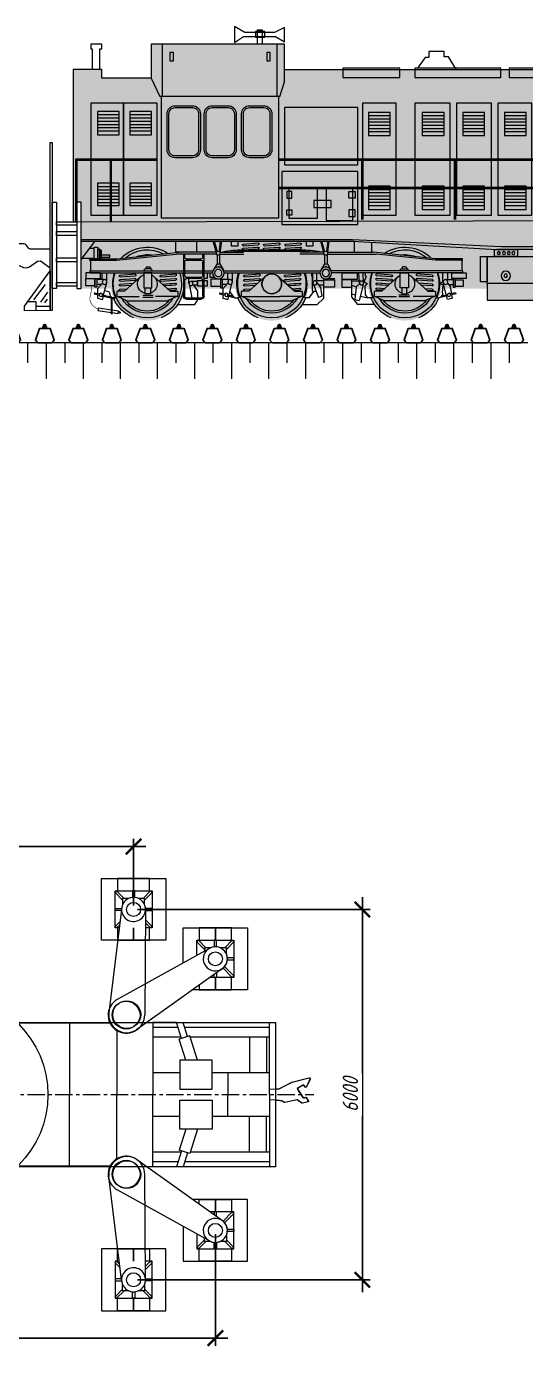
# Model space of a CAD drawing. Extents: x -47970 to 37163, y -191118 to -99096.
# Drawn here: x 5110 to 13196, y -160322 to -138933 of the extents above; entities that cross this region are included whole.
import ezdxf

# ---------------------------------------------------------------- set-up
doc = ezdxf.new("R2010")
doc.units = 0
doc.header["$LTSCALE"] = 45
doc.header["$MEASUREMENT"] = 0
doc.linetypes.add('CENTER', pattern=[2, 1.25, -0.25, 0.25, -0.25])
doc.linetypes.add('K5LT_THIN', pattern=[0])
doc.layers.get('0').update_dxf_attribs({"linetype": 'CONTINUOUS'})
doc.layers.get('Defpoints').update_dxf_attribs({"color": 40, "linetype": 'CONTINUOUS'})
for name, color, linetype, lineweight in [('2.Тонкая', 7, 'CONTINUOUS', 18), ('второстепенные', 7, 'CONTINUOUS', 25), ('линии', 7, 'CONTINUOUS', 35), ('размер', 7, 'CONTINUOUS', 20), ('штриховка', 7, 'CONTINUOUS', 9)]:
    doc.layers.add(name, color=color, linetype=linetype, lineweight=lineweight)
doc.layers.add('ЕДК500', color=250, linetype='CONTINUOUS')
doc.styles.add('ГОСТ 2.304', font='CS_Gost2304.shx')
doc.styles.add('Желдор проект', font='CS_Gost2304.shx', dxfattribs={"oblique": 15})
doc.dimstyles.new('СПДС', dxfattribs={"dimscale": 100, "dimtxt": 2.5, "dimasz": 2.5, "dimexe": 1.25, "dimexo": 0.625, "dimtad": 1, "dimdec": 0, "dimrnd": 0.001, "dimtxsty": 'ГОСТ 2.304', "dimblk": 'ARCHTICK', "dimblk1": 'ARCHTICK', "dimblk2": 'ARCHTICK', "dimcen": 2.5, "dimdle": 2, "dimadec": 0, "dimazin": 2, "dimtfac": 0.75, "dimtdec": 4, "dimtmove": 1, "dimatfit": 3, "dimfxl": 1, "dimtolj": 1, "dimarcsym": 1})

# ---------------------------------------------------------------- blocks, each defined once
blk = doc.blocks.new('_ArchTick')
at = {"color": 0, "linetype": 'ByBlock', "lineweight": 30, "const_width": 0.15}
blk.add_lwpolyline([(-0.5, -0.5), (0.5, 0.5)], dxfattribs=at)
blk = doc.blocks.new('*D6')
at = {"layer": 'Defpoints', "color": 0, "ltscale": 1000, "transparency": 16777216}
for p in [(6846, -152222), (846, -153240), (6846, -153240)]:
    blk.add_point(p, dxfattribs=at)
at = {"layer": 'размер', "color": 0, "lineweight": -2, "ltscale": 1000, "transparency": 16777216}
for p, q in [((646, -152222), (7046, -152222)), ((846, -153177), (846, -152097)), ((6846, -153177), (6846, -152097))]:
    blk.add_line(p, q, dxfattribs=at)
at = {"layer": 'размер', "color": 0, "lineweight": -2, "ltscale": 1000, "transparency": 16777216, "xscale": 250, "yscale": 250, "zscale": 250, "rotation": 180}
blk.add_blockref('_ArchTick', (846, -152222), dxfattribs=at)
at = {"layer": 'размер', "color": 0, "lineweight": -2, "ltscale": 1000, "transparency": 16777216, "xscale": 250, "yscale": 250, "zscale": 250}
blk.add_blockref('_ArchTick', (6846, -152222), dxfattribs=at)
at = {"layer": 'размер', "color": 0, "ltscale": 1000, "transparency": 16777216, "insert": (3833, -151903), "char_height": 250, "attachment_point": 5, "style": 'Желдор проект', "bg_fill": 3, "box_fill_scale": 1.25, "bg_fill_color": 256, "bg_fill_true_color": 13158600, "bg_fill_transparency": 0}
blk.add_mtext('\\A1;6000', dxfattribs=at)
blk = doc.blocks.new('*D7')
at = {"layer": 'Defpoints', "color": 0, "ltscale": 1000, "transparency": 16777216}
for p in [(6846, -153240), (6846, -159240), (10552, -159240)]:
    blk.add_point(p, dxfattribs=at)
at = {"layer": 'размер', "color": 0, "lineweight": -2, "ltscale": 1000, "transparency": 16777216}
for p, q in [((10552, -153040), (10552, -159440)), ((6908, -153240), (10677, -153240)), ((6908, -159240), (10677, -159240))]:
    blk.add_line(p, q, dxfattribs=at)
at = {"layer": 'размер', "color": 0, "lineweight": -2, "ltscale": 1000, "transparency": 16777216, "xscale": 250, "yscale": 250, "zscale": 250}
for p, rotation in [((10552, -153240), 90), ((10552, -159240), 270)]:
    blk.add_blockref('_ArchTick', p, dxfattribs=dict(at, rotation=rotation))
at = {"layer": 'размер', "color": 0, "ltscale": 1000, "transparency": 16777216, "insert": (10357, -156240), "char_height": 250, "attachment_point": 5, "rotation": 90, "style": 'Желдор проект', "bg_fill": 3, "box_fill_scale": 1.25, "bg_fill_color": 256, "bg_fill_true_color": 13158600, "bg_fill_transparency": 0}
blk.add_mtext('\\A1;6000', dxfattribs=at)
blk = doc.blocks.new('A$C5A332EA9')
at = {"color": 0, "lineweight": 0}
for p, q in [((2805, 3000), (2600, 1327)), ((3195, 3000), (3182, 1293)), ((2631, 1160), (1120, 1160)), ((1960, 1160), (1960, 0)), ((3312, 1168), (3312, 0)), ((3693, 1168), (3312, 1168)), ((3717, 1089), (3312, 1089)), ((3774, 911), (3693, 1168)), ((3876, 943), (3805, 1168)), ((5204, 1089), (3830, 1089)), ((5204, 0), (5204, 1168)), ((2728, 1052), (2728, 0)), ((3768, 931), (3312, 931)), ((3911, 955), (3739, 900)), ((3848, 559), (3739, 900)), ((4038, 559), (3911, 955)), ((5204, 931), (3919, 931)), ((4880, 931), (4880, 353)), ((5154, 931), (5154, 353)), ((3751, 353), (3312, 353)), ((5204, 353), (4275, 353)), ((4525, 353), (4525, 0)), ((1960, -1160), (1960, 0)), ((2728, -1052), (2728, 0)), ((3312, -1168), (3312, 0)), ((4525, -353), (4525, 0)), ((5204, 0), (5204, -1168)), ((3751, -353), (3312, -353)), ((5204, -353), (4275, -353)), ((4880, -931), (4880, -353)), ((5154, -931), (5154, -353)), ((3848, -559), (3739, -900)), ((4038, -559), (3911, -955)), ((3768, -931), (3312, -931)), ((3774, -911), (3693, -1168)), ((3911, -955), (3739, -900)), ((3876, -943), (3805, -1168)), ((5204, -931), (3919, -931)), ((2631, -1160), (1120, -1160)), ((3717, -1089), (3312, -1089)), ((3693, -1168), (3312, -1168)), ((5204, -1089), (3830, -1089)), ((2805, -3000), (2600, -1327)), ((3195, -3000), (3182, -1293))]:
    blk.add_line(p, q, dxfattribs=at)
for points in [[(3520, 2500), (2480, 2500), (2480, 3500), (3520, 3500)], [(-5300, 1168), (5300, 1168), (5300, -1168), (-5300, -1168)], [(4275, 559), (3751, 559), (3751, 89), (4275, 89)], [(4275, -559), (3751, -559), (3751, -89), (4275, -89)], [(3520, -2500), (2480, -2500), (2480, -3500), (3520, -3500)]]:
    blk.add_lwpolyline(points, close=True, dxfattribs=at)
for points in [[(3000, 3300), (3000, 3500), (2740, 3500), (2740, 3300)], [(3260, 3300), (3260, 3500), (3000, 3500), (3000, 3300)], [(2847, 3179), (2726, 3300), (2700, 3274), (2821, 3153)], [(2768, 2700), (2700, 2700), (2700, 3300), (3300, 3300), (3300, 2700), (3193, 2700)], [(3018, 3194), (3018, 3300), (2982, 3300), (2982, 3194)], [(3179, 3153), (3300, 3274), (3274, 3300), (3153, 3179)], [(2806, 2982), (2700, 2982), (2700, 3018), (2806, 3018)], [(2921, 3179), (2821, 3179), (2821, 3079)], [(3179, 3079), (3179, 3179), (3079, 3179)], [(3194, 2982), (3300, 2982), (3300, 3018), (3194, 3018)], [(2781, 2807), (2700, 2726), (2726, 2700), (2774, 2748)], [(3194, 2832), (3300, 2726), (3274, 2700), (3193, 2781)], [(2740, 2700), (2740, 2500), (3000, 2500), (3000, 2700)], [(3000, 2700), (3000, 2500), (3260, 2500), (3260, 2700)], [(5300, 92), (5363, 97), (5568, 202), (5844, 272), (5848, 273), (5853, 271), (5857, 269), (5860, 265), (5862, 261), (5862, 256), (5861, 251), (5803, 126), (5800, 123), (5797, 121), (5793, 120), (5789, 121), (5786, 123), (5770, 142), (5755, 151), (5751, 152), (5749, 152), (5748, 152), (5655, 100), (5653, 98), (5652, 96), (5653, 93), (5740, -40), (5745, -44), (5753, -48), (5759, -50), (5769, -50), (5776, -49), (5792, -43), (5795, -43), (5797, -44), (5798, -45), (5835, -106), (5836, -109), (5835, -111), (5834, -113), (5832, -114), (5735, -139), (5733, -139), (5731, -139), (5649, -84), (5452, -125), (5449, -125), (5445, -124), (5441, -122), (5427, -114), (5412, -107), (5397, -101), (5381, -98), (5364, -96), (5300, -92)], [(5204, 86), (5300, 92)], [(5300, -92), (5204, -86)], [(2740, -2700), (2740, -2500), (3000, -2500), (3000, -2700)], [(3000, -2700), (3000, -2500), (3260, -2500), (3260, -2700)], [(2781, -2807), (2700, -2726), (2726, -2700), (2774, -2748)], [(2768, -2700), (2700, -2700), (2700, -3300), (3300, -3300), (3300, -2700), (3193, -2700)], [(3194, -2832), (3300, -2726), (3274, -2700), (3193, -2781)], [(2806, -2982), (2700, -2982), (2700, -3018), (2806, -3018)], [(3194, -2982), (3300, -2982), (3300, -3018), (3194, -3018)], [(2847, -3179), (2726, -3300), (2700, -3274), (2821, -3153)], [(2921, -3179), (2821, -3179), (2821, -3079)], [(3018, -3194), (3018, -3300), (2982, -3300), (2982, -3194)], [(3179, -3079), (3179, -3179), (3079, -3179)], [(3179, -3153), (3300, -3274), (3274, -3300), (3153, -3179)], [(3000, -3300), (3000, -3500), (2740, -3500), (2740, -3300)], [(3260, -3300), (3260, -3500), (3000, -3500), (3000, -3300)]]:
    blk.add_lwpolyline(points, dxfattribs=at)
for centre, radius in [((3000, 3000), 114), ((0, 0), 1612), ((2890, 1295), 225), ((2890, -1295), 225), ((3000, -3000), 114)]:
    blk.add_circle(centre, radius, dxfattribs=at)
for centre, radius, start, end in [((3000, 3000), 195, 115.9611, 303.7808), ((3000, 3000), 195, 303.7808, 115.9611), ((2890, 1295), 292, 173.6426, 359.7314), ((2890, -1295), 292, 0.2686, 186.3574), ((3000, -3000), 195, 56.2192, 244.0389), ((3000, -3000), 195, 244.0389, 56.2192)]:
    blk.add_arc(centre, radius, start, end, dxfattribs=at)
at = {"layer": 'Defpoints', "linetype": 'CENTER', "lineweight": 0, "ltscale": 5}
blk.add_line((-5920, 0), (5920, 0), dxfattribs=at)
blk = doc.blocks.new('*D76')
at = {"layer": 'Defpoints', "color": 0, "linetype": 'Continuous', "ltscale": 2.222222, "transparency": 16777216}
for p in [(-479, -158438), (8171, -158438), (8171, -160184)]:
    blk.add_point(p, dxfattribs=at)
at = {"layer": 'ЕДК500', "color": 0, "linetype": 'Continuous', "lineweight": -2, "ltscale": 2.222222, "transparency": 16777216}
for p, q in [((-479, -158501), (-479, -160309)), ((8171, -158501), (8171, -160309)), ((-679, -160184), (8371, -160184))]:
    blk.add_line(p, q, dxfattribs=at)
at = {"layer": 'ЕДК500', "color": 0, "linetype": 'Continuous', "lineweight": -2, "ltscale": 2.222222, "transparency": 16777216, "xscale": 250, "yscale": 250, "zscale": 250, "rotation": 180}
blk.add_blockref('_ArchTick', (-479, -160184), dxfattribs=at)
at = {"layer": 'ЕДК500', "color": 0, "linetype": 'Continuous', "lineweight": -2, "ltscale": 2.222222, "transparency": 16777216, "xscale": 250, "yscale": 250, "zscale": 250}
blk.add_blockref('_ArchTick', (8171, -160184), dxfattribs=at)
at = {"layer": 'ЕДК500', "color": 0, "linetype": 'Continuous', "ltscale": 2.222222, "transparency": 16777216, "insert": (3846, -159984), "char_height": 250, "attachment_point": 5, "style": 'Желдор проект'}
blk.add_mtext('\\A1;8650', dxfattribs=at)
blk = doc.blocks.new('*U86')
at = {"layer": 'штриховка', "ltscale": 100, "true_color": 0xffffff}
h = blk.add_hatch(color=7, dxfattribs=at)
h.dxf.hatch_style = 1
h.paths.add_polyline_path([(7518, 4026), (7054, 4026), (7054, 3885), (6252, 3885), (6252, 4437), (4096, 4437), (4096, 4020), (-5486, 4020), (-5486, 4264), (-6986, 4264), (-6986, 3968), (-7239, 3968), (-7239, 4081), (-7606, 4081), (-7606, 1595), (-7459, 1594), (-7459, 1878), (-7388, 1878), (-7388, 1594), (7388, 1558), (7388, 1878), (7459, 1878), (7459, 1557), (7518, 1557)])
h.paths.add_polyline_path([(7388, 1558), (-7388, 1594), (-7388, 476), (-918, 476), (-918, 288), (812, 288), (812, 476), (7388, 476)])
h.paths.add_polyline_path([(-5725, 476), (-6905, 476, 0.879344)])
h.paths.add_polyline_path([(-3710, 476), (-4890, 476, 0.879344)])
h.paths.add_polyline_path([(-1554, 476), (-2734, 476, 0.879344)])
h.paths.add_polyline_path([(2734, 476), (1554, 476, 0.879344)])
h.paths.add_polyline_path([(4890, 476), (3710, 476, 0.879344)])
h.paths.add_polyline_path([(6905, 476), (5725, 476, 0.879344)])
at = {"color": 253, "linetype": 'K5LT_THIN', "lineweight": 18}
for points in [[(694, 994), (694, 1106), (321, 1106), (321, 994)], [(812, 560), (812, 994), (-918, 994), (-918, 558)], [(919, 587), (919, 994), (812, 994), (812, 587)]]:
    blk.add_lwpolyline(points, close=True, dxfattribs=at)
for centre, radius in [((387, 1050), 24.5), ((461, 1050), 24.5), ((539, 1050), 24.5), ((622, 1050), 24.5), ((510, 684), 75.6), ((510, 684), 28.7)]:
    blk.add_circle(centre, radius, dxfattribs=at)
at = {"layer": '2.Тонкая', "color": 253}
for p, q in [((4211, 3588), (4211, 4437)), ((6070, 3588), (6070, 4437)), ((4168, 3588), (6115, 3588)), ((6159, 3478), (6702, 3478)), ((6159, 1665), (6159, 3478)), ((6702, 1665), (6702, 3478)), ((6702, 3478), (6702, 1665)), ((6702, 3478), (7232, 3478)), ((7232, 3478), (7232, 1665)), ((6702, 1665), (6159, 1665)), ((7232, 1665), (6702, 1665)), ((2992, 1272), (577, 1155)), ((2679, 1065), (2679, 1225)), ((2965, 1244), (2965, 1065)), ((7388, 1272), (2992, 1272)), ((3399, 1015), (3369, 1244)), ((3409, 1087), (3388, 1244)), ((3445, 1085), (3488, 1244)), ((3446, 1015), (3507, 1244)), ((4807, 1083), (3783, 1083)), ((4074, 1169), (3832, 1186)), ((4074, 1103), (3832, 1121)), ((4076, 1196), (3834, 1214)), ((4076, 1131), (3834, 1149)), ((4421, 1169), (4180, 1186)), ((4421, 1103), (4180, 1121)), ((4423, 1196), (4182, 1214)), ((4423, 1131), (4182, 1149)), ((4760, 1169), (4518, 1186)), ((4760, 1103), (4518, 1121)), ((4762, 1196), (4520, 1214)), ((4762, 1131), (4520, 1149)), ((5140, 1015), (5110, 1244)), ((5149, 1087), (5129, 1244)), ((5186, 1085), (5229, 1244)), ((5187, 1015), (5248, 1244)), ((7388, 948), (7161, 1244)), ((1212, 934), (1646, 934)), ((1646, 934), (2609, 1035)), ((3408, 1035), (2609, 1035)), ((3399, 879), (3342, 773)), ((3446, 879), (3507, 776)), ((3451, 1035), (3846, 1035)), ((3459, 1065), (3841, 1065)), ((5137, 1035), (4754, 1035)), ((5133, 1065), (4759, 1065)), ((5140, 879), (5082, 773)), ((5187, 879), (5248, 776)), ((5192, 1035), (5850, 1035)), ((5397, 353), (5397, 1035)), ((5415, 985), (5415, 1035)), ((5415, 685), (5415, 910)), ((5684, 957), (5444, 957)), ((5684, 938), (5444, 938)), ((5712, 1035), (5712, 985)), ((5712, 910), (5712, 685)), ((5731, 1035), (5731, 353)), ((6813, 934), (5850, 1035)), ((7247, 934), (6813, 934)), ((1212, 762), (3337, 762)), ((1450, 620), (1450, 732)), ((1527, 582), (1527, 732)), ((1701, 694), (1943, 712)), ((1703, 667), (1945, 684)), ((2038, 671), (1774, 434)), ((2134, 829), (2107, 795)), ((2134, 829), (2181, 829)), ((2181, 829), (2201, 795)), ((2250, 671), (2515, 434)), ((2358, 694), (2600, 712)), ((2360, 667), (2602, 684)), ((2785, 686), (2773, 671)), ((2773, 671), (2800, 609)), ((2785, 732), (2785, 686)), ((2813, 567), (2817, 732)), ((2877, 564), (2890, 732)), ((3357, 632), (3357, 662)), ((3423, 841), (3412, 822)), ((3423, 841), (3436, 822)), ((5077, 762), (3514, 762)), ((3568, 732), (3520, 732)), ((3568, 569), (3568, 732)), ((3634, 569), (3634, 732)), ((3639, 653), (3649, 686)), ((3639, 431), (3639, 653)), ((3649, 686), (3649, 732)), ((4084, 667), (3843, 684)), ((4086, 694), (3845, 712)), ((4194, 671), (3929, 434)), ((4406, 671), (4671, 434)), ((4741, 667), (4499, 684)), ((4743, 694), (4501, 712)), ((4937, 582), (4937, 732)), ((5014, 620), (5014, 732)), ((5164, 841), (5152, 822)), ((5164, 841), (5176, 822)), ((5397, 762), (5254, 762)), ((5712, 762), (5415, 762)), ((5444, 657), (5684, 657)), ((7247, 762), (5731, 762)), ((6099, 667), (5857, 684)), ((6101, 694), (5859, 712)), ((6209, 671), (5944, 434)), ((6279, 829), (6258, 795)), ((6325, 829), (6279, 829)), ((6325, 829), (6352, 795)), ((6421, 671), (6685, 434)), ((6756, 667), (6514, 684)), ((6758, 694), (6516, 712)), ((6969, 582), (6969, 732)), ((7046, 620), (7046, 732)), ((1488, 620), (1361, 620)), ((1437, 544), (1361, 544)), ((1384, 393), (1403, 505)), ((1454, 564), (1403, 505)), ((1473, 372), (1525, 572)), ((1524, 537), (1555, 544)), ((1533, 402), (1524, 537)), ((1555, 573), (1527, 587)), ((1555, 544), (1555, 573)), ((1774, 434), (1659, 434)), ((1701, 624), (1943, 641)), ((1701, 547), (1918, 563)), ((1701, 465), (1818, 473)), ((1703, 596), (1945, 614)), ((1703, 520), (1885, 533)), ((1703, 437), (1784, 443)), ((2358, 624), (2600, 641)), ((2360, 596), (2602, 614)), ((2386, 549), (2600, 565)), ((2386, 549), (2575, 563)), ((2415, 524), (2602, 537)), ((2415, 524), (2541, 533)), ((2471, 473), (2600, 483)), ((2500, 448), (2602, 455)), ((2515, 434), (2630, 434)), ((2800, 579), (2755, 558)), ((2755, 558), (2795, 517)), ((2795, 517), (2785, 380)), ((2800, 609), (2800, 579)), ((2813, 559), (2882, 280)), ((2845, 598), (3010, 598)), ((2876, 559), (2935, 502)), ((2935, 502), (3010, 528)), ((2935, 502), (2956, 299)), ((3158, 624), (3010, 624)), ((3010, 624), (3010, 340)), ((3010, 491), (3158, 491)), ((3158, 491), (3158, 624)), ((3276, 632), (3357, 632)), ((3455, 617), (3286, 617)), ((3286, 617), (3286, 500)), ((3286, 500), (3455, 500)), ((3455, 320), (3455, 617)), ((3508, 495), (3491, 350)), ((3568, 569), (3508, 495)), ((3632, 557), (3545, 330)), ((3639, 431), (3583, 431)), ((3929, 434), (3814, 434)), ((4084, 596), (3843, 614)), ((4030, 524), (3843, 537)), ((3945, 448), (3843, 455)), ((4086, 624), (3845, 641)), ((4059, 549), (3845, 565)), ((3973, 473), (3845, 483)), ((4059, 549), (3869, 563)), ((4030, 524), (3903, 533)), ((4741, 596), (4499, 614)), ((4743, 624), (4501, 641)), ((4743, 547), (4526, 563)), ((4741, 520), (4560, 533)), ((4743, 465), (4626, 473)), ((4741, 437), (4660, 443)), ((4671, 434), (4786, 434)), ((4991, 372), (4939, 572)), ((4976, 620), (5103, 620)), ((5010, 564), (5092, 469)), ((5027, 544), (5103, 544)), ((5092, 469), (5092, 396)), ((5415, 353), (5415, 610)), ((5444, 638), (5684, 638)), ((5569, 529), (5503, 438)), ((5503, 438), (5503, 325)), ((5640, 551), (5596, 325)), ((5641, 557), (5641, 638)), ((5712, 610), (5712, 353)), ((5944, 434), (5829, 434)), ((6099, 596), (5857, 614)), ((6045, 524), (5857, 537)), ((5959, 448), (5857, 455)), ((6101, 624), (5859, 641)), ((6073, 549), (5859, 565)), ((5988, 473), (5859, 483)), ((6073, 549), (5884, 563)), ((6045, 524), (5918, 533)), ((6756, 596), (6514, 614)), ((6758, 624), (6516, 641)), ((6758, 547), (6541, 563)), ((6756, 520), (6574, 533)), ((6758, 465), (6641, 473)), ((6756, 437), (6675, 443)), ((6685, 434), (6800, 434)), ((7004, 443), (6959, 432)), ((7023, 372), (6970, 572)), ((7008, 620), (7135, 620)), ((7041, 564), (7124, 469)), ((7059, 544), (7135, 544)), ((7124, 469), (7124, 396)), ((1322, 408), (1318, 390)), ((1318, 390), (1403, 369)), ((1322, 408), (1407, 388)), ((1372, 319), (1381, 374)), ((1372, 319), (1453, 297)), ((1449, 358), (1588, 325)), ((1453, 297), (1468, 354)), ((1454, 376), (1547, 354)), ((1526, 384), (1533, 402)), ((1553, 345), (1526, 384)), ((1618, 324), (1591, 325)), ((1649, 424), (1649, 359)), ((1655, 350), (1818, 275)), ((1659, 349), (2011, 349)), ((1818, 275), (2470, 275)), ((2069, 371), (2240, 371)), ((2069, 341), (2240, 341)), ((2630, 349), (2278, 349)), ((2634, 350), (2470, 275)), ((2637, 218), (2912, 218)), ((2639, 424), (2639, 359)), ((2671, 324), (2742, 326)), ((2863, 355), (2742, 326)), ((2785, 380), (2758, 335)), ((2956, 299), (2882, 280)), ((3010, 340), (2912, 218)), ((3010, 391), (2948, 376)), ((3565, 218), (3455, 320)), ((3491, 350), (3545, 330)), ((3808, 218), (3565, 218)), ((3696, 323), (3620, 428)), ((3696, 323), (3754, 323)), ((3805, 424), (3805, 359)), ((3811, 350), (3974, 275)), ((3814, 349), (4167, 349)), ((4626, 275), (3974, 275)), ((4433, 349), (4167, 349)), ((4786, 349), (4433, 349)), ((4789, 350), (4626, 275)), ((4795, 424), (4795, 359)), ((4795, 424), (4795, 359)), ((4904, 323), (4846, 323)), ((4904, 323), (4980, 428)), ((5015, 358), (4912, 333)), ((5010, 376), (4929, 357)), ((5011, 297), (4996, 354)), ((5092, 319), (5011, 297)), ((5142, 408), (5057, 388)), ((5146, 390), (5061, 369)), ((5092, 377), (5092, 319)), ((5142, 408), (5146, 390)), ((5684, 325), (5444, 325)), ((5684, 306), (5444, 306)), ((5548, 218), (5490, 306)), ((5822, 218), (5548, 218)), ((5820, 424), (5820, 359)), ((5825, 350), (5989, 275)), ((5829, 349), (6182, 349)), ((6641, 275), (5989, 275)), ((6390, 371), (6219, 371)), ((6390, 335), (6219, 335)), ((6800, 349), (6448, 349)), ((6804, 350), (6641, 275)), ((6810, 424), (6810, 359)), ((6841, 324), (6868, 325)), ((6849, 311), (6846, 324)), ((7047, 358), (6849, 311)), ((6886, 69), (6886, 320)), ((6896, 69), (6896, 322)), ((7042, 376), (6905, 343)), ((6912, 358), (6925, 400)), ((7043, 297), (7028, 354)), ((7124, 319), (7043, 297)), ((7174, 408), (7089, 388)), ((7178, 390), (7093, 369)), ((7124, 377), (7124, 319)), ((7174, 408), (7178, 390)), ((6788, 117), (6754, 96)), ((6754, 96), (6756, 79)), ((6756, 79), (6794, 74)), ((6886, 132), (6788, 117)), ((6788, 117), (6794, 74)), ((6886, 88), (6794, 74)), ((6896, 69), (6886, 69)), ((7108, 166), (6896, 133)), ((7115, 123), (6896, 90)), ((7108, 166), (7115, 123))]:
    blk.add_line(p, q, dxfattribs=at)
at = {"layer": '2.Тонкая'}
for p, q in [((-5486, 4020), (4096, 4020)), ((1321, 1595), (1321, 2573)), ((1341, 1595), (1341, 2573)), ((2821, 1595), (2821, 2573)), ((2841, 1595), (2841, 2573)), ((6159, 2571), (7479, 2571)), ((6899, 2571), (6899, 1557)), ((6919, 2571), (6919, 1557)), ((7459, 2572), (7459, 1557)), ((7479, 2572), (7479, 1557)), ((-7479, 2553), (4192, 2551)), ((6159, 2551), (7479, 2551)), ((-7479, 2115), (4192, 2113)), ((-7479, 2095), (4192, 2093)), ((2993, 1244), (655, 1106)), ((7388, 1244), (2965, 1244)), ((4807, 1102), (3778, 1102)), ((1212, 930), (1212, 960)), ((1212, 960), (1653, 960)), ((1223, 934), (1223, 762)), ((1653, 960), (2651, 1065)), ((3400, 1065), (2651, 1065)), ((5200, 1065), (5808, 1065)), ((6806, 960), (5808, 1065)), ((7247, 960), (6806, 960)), ((7236, 934), (7236, 762)), ((7247, 930), (7247, 960)), ((1212, 762), (1212, 732)), ((1216, 732), (3331, 732)), ((5071, 732), (3567, 732)), ((5397, 732), (5261, 732)), ((5712, 732), (5415, 732)), ((7243, 732), (5731, 732)), ((7247, 762), (7247, 732))]:
    blk.add_line(p, q, dxfattribs=at)
at = {"layer": '2.Тонкая', "ltscale": 100}
blk.add_line((-655, 1106), (655, 1106), dxfattribs=at)
at = {"layer": '2.Тонкая', "color": 253}
for points in [[(4096, 4705), (4257, 4625), (4737, 4625), (4906, 4723), (4906, 4460), (4758, 4558), (4240, 4558), (4096, 4474)], [(4561, 4639), (4561, 4551), (4412, 4551), (4412, 4639)], [(4531, 4437), (4531, 4665), (4456, 4665), (4456, 4437)], [(4374, 4161), (4374, 4307), (4329, 4307), (4329, 4161)], [(5944, 4161), (5944, 4307), (5896, 4307), (5896, 4161)], [(457, 4049), (457, 3894), (-1157, 3894), (-1157, 4049)], [(1984, 4049), (1984, 3894), (592, 3894), (592, 4049)], [(3151, 4049), (3151, 3894), (2227, 3894), (2227, 4049)], [(638, 3478), (638, 1665), (87, 1665), (87, 3478)], [(1307, 3478), (1307, 1665), (739, 1665), (739, 3478)], [(1984, 3478), (1984, 1665), (1409, 1665), (1409, 3478)], [(2829, 3478), (2829, 1665), (2285, 1665), (2285, 3478)], [(530, 3329), (530, 2954), (177, 2954), (177, 3329)], [(530, 3273), (530, 3225), (177, 3225), (177, 3273)], [(1207, 3329), (1207, 2954), (854, 2954), (854, 3329)], [(1207, 3273), (1207, 3225), (854, 3225), (854, 3273)], [(1862, 3329), (1862, 2954), (1509, 2954), (1509, 3329)], [(1862, 3273), (1862, 3225), (1509, 3225), (1509, 3273)], [(2733, 3329), (2733, 2954), (2380, 2954), (2380, 3329)], [(2733, 3273), (2733, 3225), (2380, 3225), (2380, 3273)], [(4096, 3408), (4096, 2479), (2906, 2479), (2906, 3408)], [(6600, 3343), (6600, 2969), (6247, 2969), (6247, 3343)], [(6600, 3288), (6600, 3240), (6247, 3240), (6247, 3288)], [(7123, 3343), (7123, 2969), (6770, 2969), (6770, 3343)], [(7123, 3288), (7123, 3240), (6770, 3240), (6770, 3288)], [(530, 3169), (530, 3122), (177, 3122), (177, 3169)], [(530, 3066), (530, 3018), (177, 3018), (177, 3066)], [(1207, 3169), (1207, 3122), (854, 3122), (854, 3169)], [(1207, 3066), (1207, 3018), (854, 3018), (854, 3066)], [(1862, 3169), (1862, 3122), (1509, 3122), (1509, 3169)], [(1862, 3066), (1862, 3018), (1509, 3018), (1509, 3066)], [(2733, 3169), (2733, 3122), (2380, 3122), (2380, 3169)], [(2733, 3066), (2733, 3018), (2380, 3018), (2380, 3066)], [(6600, 3184), (6600, 3136), (6247, 3136), (6247, 3184)], [(6600, 3080), (6600, 3032), (6247, 3032), (6247, 3080)], [(7123, 3184), (7123, 3136), (6770, 3136), (6770, 3184)], [(7123, 3080), (7123, 3032), (6770, 3032), (6770, 3080)], [(4136, 2374), (4136, 1511), (2906, 1511), (2906, 2374)], [(6600, 2182), (6600, 1819), (6247, 1819), (6247, 2182)], [(7123, 2182), (7123, 1819), (6770, 1819), (6770, 2182)], [(530, 2134), (530, 1759), (177, 1759), (177, 2134)], [(530, 2078), (530, 2030), (177, 2030), (177, 2078)], [(530, 1974), (530, 1926), (177, 1926), (177, 1974)], [(1207, 2134), (1207, 1759), (854, 1759), (854, 2134)], [(1207, 2078), (1207, 2030), (854, 2030), (854, 2078)], [(1207, 1974), (1207, 1926), (854, 1926), (854, 1974)], [(1862, 2134), (1862, 1759), (1509, 1759), (1509, 2134)], [(1862, 2078), (1862, 2030), (1509, 2030), (1509, 2078)], [(1862, 1974), (1862, 1926), (1509, 1926), (1509, 1974)], [(2733, 2134), (2733, 1759), (2380, 1759), (2380, 2134)], [(2733, 2078), (2733, 2030), (2380, 2030), (2380, 2078)], [(2733, 1974), (2733, 1926), (2380, 1926), (2380, 1974)], [(3053, 1942), (3053, 2050), (2951, 2050), (2951, 1942)], [(3418, 2097), (3418, 1576), (2986, 1576), (2986, 2097)], [(4024, 2097), (4024, 1616), (3561, 1616), (3561, 2097)], [(3973, 1942), (3973, 2050), (4057, 2050), (4057, 1942)], [(6600, 2126), (6600, 2078), (6247, 2078), (6247, 2126)], [(6600, 2022), (6600, 1974), (6247, 1974), (6247, 2022)], [(7123, 2126), (7123, 2078), (6770, 2078), (6770, 2126)], [(7123, 2022), (7123, 1974), (6770, 1974), (6770, 2022)], [(530, 1870), (530, 1822), (177, 1822), (177, 1870)], [(1207, 1870), (1207, 1822), (854, 1822), (854, 1870)], [(1862, 1870), (1862, 1822), (1509, 1822), (1509, 1870)], [(2733, 1870), (2733, 1822), (2380, 1822), (2380, 1870)], [(3053, 1751), (3053, 1643), (2951, 1643), (2951, 1751)], [(3621, 1900), (3621, 1788), (3337, 1788), (3337, 1900)], [(3973, 1751), (3973, 1665), (4057, 1665), (4057, 1751)], [(6600, 1918), (6600, 1870), (6247, 1870), (6247, 1918)], [(7123, 1918), (7123, 1870), (6770, 1870), (6770, 1918)], [(3739, 1244), (3637, 1244), (3637, 1163), (3739, 1163)], [(4952, 1244), (4850, 1244), (4850, 1163), (4952, 1163)], [(5855, 1244), (5519, 1244), (5519, 1065), (5855, 1065)], [(3446, 879), (3399, 879), (3399, 1015), (3446, 1015)], [(5187, 879), (5140, 879), (5140, 1015), (5187, 1015)], [(6924, 1015), (7061, 1015), (7061, 985), (6924, 985)], [(1384, 732), (1149, 732), (1149, 639), (1384, 639)], [(2087, 486), (2218, 486), (2218, 732), (2087, 732)], [(3158, 732), (2918, 732), (2918, 624), (3158, 624)], [(5348, 641), (5397, 641), (5397, 732), (5348, 732)], [(6372, 486), (6241, 486), (6241, 732), (6372, 732)], [(7075, 732), (7310, 732), (7310, 639), (7075, 639)], [(1331, 512), (1195, 512), (1195, 613), (1331, 613)], [(1331, 639), (1361, 639), (1361, 497), (1331, 497)], [(2110, 486), (2194, 486), (2194, 389), (2110, 389)], [(5127, 629), (5103, 629), (5103, 484), (5127, 484)], [(5288, 512), (5127, 512), (5127, 629), (5288, 629)], [(6349, 486), (6265, 486), (6265, 389), (6349, 389)], [(7165, 639), (7135, 639), (7135, 497), (7165, 497)], [(7310, 639), (7165, 639), (7165, 519), (7310, 519)]]:
    blk.add_lwpolyline(points, close=True, dxfattribs=at)
at = {"layer": '2.Тонкая'}
for points in [[(1307, 4020), (1438, 4232), (1509, 4232), (1509, 4318), (1758, 4318), (1758, 4221), (1814, 4221), (1942, 4049)], [(4168, 3588), (4096, 3826), (4096, 4020), (4096, 4437), (6252, 4437), (6252, 3885), (6115, 3588)], [(-7479, 1594), (-7479, 2573), (4192, 2571)], [(7459, 1505), (7786, 1505), (7786, 1557), (7459, 1557)], [(7459, 1334), (7786, 1334), (7786, 1398), (7459, 1398)], [(7459, 908), (7786, 908), (7786, 975), (7459, 975)], [(7459, 515), (7786, 515), (7786, 576), (7459, 576)]]:
    blk.add_lwpolyline(points, dxfattribs=at)
at = {"layer": '2.Тонкая', "color": 253}
for points in [[(7083, 4026), (7083, 4362), (7054, 4362), (7054, 4437), (7232, 4437), (7232, 4362), (7208, 4362), (7208, 4026)], [(7372, 968), (7179, 968), (7179, 1123), (7253, 1123)], [(2201, 795), (2107, 795)], [(2107, 762), (2201, 762)], [(5228, 656), (5296, 656), (5296, 732), (5261, 732)], [(6258, 795), (6352, 795)], [(6352, 762), (6258, 762)], [(3542, 536), (3455, 536), (3455, 601), (3568, 601)], [(5397, 608), (5344, 608), (5344, 516), (5397, 516)], [(5415, 516), (5504, 516), (5504, 608), (5415, 608)], [(5606, 589), (5606, 594), (5504, 594), (5504, 530), (5592, 530)]]:
    blk.add_lwpolyline(points, dxfattribs=at)
at = {"layer": '2.Тонкая'}
blk.add_lwpolyline([(6252, 3885), (7054, 3885), (7054, 4026), (7518, 4026), (7518, 1557), (-7606, 1595), (-7606, 4081), (-7239, 4081), (-7239, 3968), (-6986, 3968), (-6986, 4264), (-5486, 4264), (-5486, 4020, -0.241632), (-6986, 3968)], format="xyb", dxfattribs=at)
for points in [[(6093, 3588), (6093, 1623), (4187, 1623), (4187, 3588)], [(7857, 2840), (7857, 118), (7888, 118), (7888, 2840)], [(7459, 1878), (7459, 476), (7388, 476), (7388, 1878)], [(7786, 1878), (7786, 476), (7857, 476), (7857, 1878)]]:
    blk.add_lwpolyline(points, close=True, dxfattribs=at)
for points in [[(4429, 3438, 0.414214), (4299, 3308), (4299, 2724, 0.414214), (4429, 2594), (4658, 2594, 0.414214), (4788, 2724), (4788, 3308, 0.414214), (4658, 3438)], [(5006, 3438, 0.414214), (4876, 3308), (4876, 2724, 0.414214), (5006, 2594), (5264, 2594, 0.414214), (5394, 2724), (5394, 3308, 0.414214), (5264, 3438)], [(5586, 3438, 0.414214), (5456, 3308), (5456, 2724, 0.414214), (5586, 2594), (5866, 2594, 0.414214), (5996, 2724), (5996, 3308, 0.414214), (5866, 3438)]]:
    blk.add_lwpolyline(points, format="xyb", close=True, dxfattribs=at)
at = {"layer": '2.Тонкая', "color": 253}
for points in [[(4429, 3408, 0.414214), (4329, 3308), (4329, 2724, 0.414214), (4429, 2624), (4658, 2624, 0.414214), (4758, 2724), (4758, 3308, 0.414214), (4658, 3408)], [(5006, 3408, 0.414214), (4906, 3308), (4906, 2724, 0.414214), (5006, 2624), (5264, 2624, 0.414214), (5364, 2724), (5364, 3308, 0.414214), (5264, 3408)], [(5586, 3408, 0.414214), (5486, 3308), (5486, 2724, 0.414214), (5586, 2624), (5866, 2624, 0.414214), (5966, 2724), (5966, 3308, 0.414214), (5866, 3408)], [(7087, 1103), (7070, 1103, 0.414214), (7061, 1093), (7061, 960), (7087, 960)], [(7119, 1118), (7097, 1118, 0.414214), (7087, 1108), (7087, 960), (7119, 960)], [(7169, 1146), (7128, 1146, 0.414214), (7119, 1136), (7119, 960), (7179, 960), (7179, 1136, 0.414214)]]:
    blk.add_lwpolyline(points, format="xyb", close=True, dxfattribs=at)
at = {"layer": '2.Тонкая', "ltscale": 2.222222}
blk.add_lwpolyline([(7888, 1113), (8213, 1113), (8236, 1125), (8284, 1189), (8309, 1202), (8485, 1202), (8521, 1187), (8535, 1152), (8535, 912), (8323, 819), (8273, 811), (8225, 829), (8097, 919), (8046, 923), (7888, 811)], dxfattribs=at)
at = {"layer": '2.Тонкая', "ltscale": 100}
blk.add_lwpolyline([(7888, 118), (8308, 113), (8308, 192), (7888, 763)], close=True, dxfattribs=at)
at = {"layer": '2.Тонкая', "color": 253, "ltscale": 100}
blk.add_lwpolyline([(-918, 560), (812, 560), (812, 288), (-918, 288)], close=True, dxfattribs=at)
at = {"layer": '2.Тонкая', "color": 253, "const_width": 9.4}
blk.add_lwpolyline([(7213, 519), (7216, 480), (7220, 446), (7226, 418), (7234, 388), (7240, 357), (7247, 324), (7247, 298), (7239, 271), (7227, 238), (7210, 214), (7189, 188), (7165, 171), (7141, 158), (7111, 145)], dxfattribs=at)
at = {"layer": '2.Тонкая', "ltscale": 100}
for points in [[(8156, 292), (7963, 541)], [(8042, 255), (7926, 416)], [(7974, 244), (7931, 303)], [(8114, 118), (8114, 260), (8258, 260)], [(8114, 191), (7888, 191)]]:
    blk.add_lwpolyline(points, dxfattribs=at)
at = {"layer": '2.Тонкая', "color": 253}
for centre, radius in [((3425, 728), 94.8), ((3425, 728), 59.3), ((4300, 552), 159), ((5166, 728), 94.8), ((5166, 728), 59.3), ((1488, 582), 38.3), ((2845, 566), 32.1), ((3601, 569), 32.7), ((4976, 582), 38.3), ((5609, 557), 31.9), ((7008, 582), 38.3), ((1428, 373), 25.7), ((5036, 373), 25.7), ((7068, 373), 25.7)]:
    blk.add_circle(centre, radius, dxfattribs=at)
at = {"layer": '2.Тонкая'}
for centre, radius, start, end in [((2144, 552), 595, 56.1794, 135.7849), ((3812, -496), 1598, 90.6763, 102.4272), ((4788, -496), 1598, 77.5728, 89.3237), ((6315, 552), 595, 44.2151, 123.8206), ((6315, 552), 595, 190.9449, 248.1337), ((2144, 552), 595, 202.4736, 248.1337), ((2144, 552), 595, 291.8663, 337.5264), ((4300, 552), 595, 202.6739, 248.1337), ((4300, 552), 595, 291.8663, 337.3261), ((6315, 552), 595, 291.8663, 336.3325)]:
    blk.add_arc(centre, radius, start, end, dxfattribs=at)
at = {"layer": '2.Тонкая', "color": 253}
for centre, radius, start, end in [((2144, 552), 552, 61.8565, 130.1078), ((3427, 1090), 18.8, 187.4475, 345.0151), ((3812, -496), 1579, 90.6763, 98.6739), ((3833, 1200), 13.8, 85.8182, 265.8182), ((3833, 1135), 13.8, 85.8182, 265.8182), ((4075, 1183), 13.8, 265.8182, 85.8182), ((4075, 1117), 13.8, 265.8182, 85.8182), ((4181, 1200), 13.8, 85.8182, 265.8182), ((4181, 1135), 13.8, 85.8182, 265.8182), ((4422, 1183), 13.8, 265.8182, 85.8182), ((4422, 1117), 13.8, 265.8182, 85.8182), ((4519, 1200), 13.8, 85.8182, 265.8182), ((4519, 1135), 13.8, 85.8182, 265.8182), ((4761, 1183), 13.8, 265.8182, 85.8182), ((4761, 1117), 13.8, 265.8182, 85.8182), ((4788, -496), 1579, 81.3261, 89.3237), ((5168, 1090), 18.8, 187.4475, 345.0151), ((6315, 552), 552, 49.8922, 118.1435), ((2144, 552), 474, 80.7992, 111.1651), ((5444, 985), 28.2, 180, 270), ((5444, 910), 28.2, 90, 180), ((5684, 985), 28.2, 270, 0), ((5684, 910), 28.2, 0, 90), ((6315, 552), 474, 68.8349, 99.2008), ((2144, 552), 561, 161.2555, 202.5436), ((2144, 552), 552, 160.9532, 19.0468), ((1702, 680), 13.8, 94.1818, 274.1818), ((1944, 698), 13.8, 274.1818, 94.1818), ((2144, 552), 159, 111.0185, 257.3941), ((2107, 779), 16.6, 90, 270), ((2144, 552), 159, 288.2625, 62.3656), ((2201, 779), 16.6, 270, 90), ((2359, 680), 13.8, 94.1818, 274.1818), ((2601, 698), 13.8, 274.1818, 94.1818), ((2144, 552), 561, 337.4564, 18.7445), ((4300, 552), 566, 161.4529, 201.0834), ((4300, 552), 552, 160.9532, 19.0468), ((3844, 698), 13.8, 85.8182, 265.8182), ((4085, 680), 13.8, 265.8182, 85.8182), ((4300, 552), 159, 131.807, 68.9815), ((4300, 552), 159, 117.6344, 251.7375), ((4500, 698), 13.8, 85.8182, 265.8182), ((4742, 680), 13.8, 265.8182, 85.8182), ((4300, 552), 566, 338.9166, 18.5471), ((5444, 685), 28.2, 180, 270), ((5684, 685), 28.2, 270, 0), ((6315, 552), 595, 162.3704, 169.0551), ((6315, 552), 552, 160.9532, 19.0468), ((5858, 698), 13.8, 85.8182, 265.8182), ((6100, 680), 13.8, 265.8182, 85.8182), ((6315, 552), 159, 117.6344, 251.7375), ((6258, 779), 16.6, 90, 270), ((6315, 552), 159, 282.6059, 68.9815), ((6352, 779), 16.6, 270, 90), ((6515, 698), 13.8, 85.8182, 265.8182), ((6757, 680), 13.8, 265.8182, 85.8182), ((6315, 552), 561, 337.4564, 18.7445), ((1659, 424), 9.4, 90, 180), ((1702, 610), 13.8, 94.1818, 274.1818), ((1702, 533), 13.8, 94.1818, 274.1818), ((1702, 451), 13.8, 94.1818, 274.1818), ((1944, 628), 13.8, 274.1818, 94.1818), ((2359, 610), 13.8, 94.1818, 274.1818), ((2601, 628), 13.8, 274.1818, 94.1818), ((2601, 551), 13.8, 274.1818, 94.1818), ((2601, 469), 13.8, 274.1818, 94.1818), ((2630, 424), 9.4, 0, 90), ((3814, 424), 9.4, 90, 180), ((3844, 628), 13.8, 85.8182, 265.8182), ((3844, 551), 13.8, 85.8182, 265.8182), ((3844, 469), 13.8, 85.8182, 265.8182), ((4085, 610), 13.8, 265.8182, 85.8182), ((4500, 628), 13.8, 85.8182, 265.8182), ((4742, 610), 13.8, 265.8182, 85.8182), ((4742, 533), 13.8, 265.8182, 85.8182), ((4742, 451), 13.8, 265.8182, 85.8182), ((4786, 424), 9.4, 0, 90), ((5444, 610), 28.2, 90, 180), ((5684, 610), 28.2, 0, 90), ((5829, 424), 9.4, 90, 180), ((5858, 628), 13.8, 85.8182, 265.8182), ((5858, 551), 13.8, 85.8182, 265.8182), ((5858, 469), 13.8, 85.8182, 265.8182), ((6100, 610), 13.8, 265.8182, 85.8182), ((6515, 628), 13.8, 85.8182, 265.8182), ((6757, 610), 13.8, 265.8182, 85.8182), ((6757, 533), 13.8, 265.8182, 85.8182), ((6757, 451), 13.8, 265.8182, 85.8182), ((6800, 424), 9.4, 0, 90), ((6970, 386), 47, 103.1479, 163.2888), ((1592, 372), 47, 214.7092, 268.6207), ((1618, 334), 9.4, 268.6207, 22.5436), ((1659, 359), 9.4, 180, 270), ((2144, 552), 474, 210.3483, 329.6517), ((2144, 552), 441, 216.9306, 323.0694), ((2630, 359), 9.4, 270, 0), ((2630, 359), 9.4, 270, 0), ((2671, 334), 9.4, 157.4564, 271.3793), ((2742, 345), 18.8, 271.3793, 329.0171), ((3754, 342), 18.8, 270, 21.0834), ((3814, 359), 9.4, 180, 270), ((4300, 552), 474, 210.3483, 329.6517), ((4300, 552), 441, 216.9306, 323.0694), ((4786, 359), 9.4, 270, 0), ((4786, 359), 9.4, 270, 0), ((4846, 342), 18.8, 158.9166, 270), ((5444, 353), 47, 180, 270), ((5444, 353), 28.2, 180, 270), ((5684, 353), 28.2, 270, 0), ((5684, 353), 47, 270, 0), ((5829, 359), 9.4, 180, 270), ((6315, 552), 474, 210.3483, 329.6517), ((6315, 552), 441, 216.9306, 323.0694), ((6800, 359), 9.4, 270, 0), ((6841, 334), 9.4, 157.4564, 271.3793), ((6867, 372), 47, 271.3793, 343.2888)]:
    blk.add_arc(centre, radius, start, end, dxfattribs=at)
at = {"layer": 'Defpoints', "color": 253, "lineweight": 0, "ltscale": 100}
blk.add_line((577, 1155), (-577, 1155), dxfattribs=at)
blk = doc.blocks.new('A$C37834B56')
at = {"layer": 'второстепенные'}
for p, q in [((56, 15), (114, 15)), ((56, 0), (56, 15)), ((114, 0), (56, 0)), ((104, 42), (66, 42)), ((66, 42), (66, 15)), ((66, 42), (75, 38)), ((66, 15), (75, 19)), ((66, 15), (104, 15)), ((75, 42), (95, 42)), ((84, 42), (75, 38)), ((75, 38), (75, 19)), ((84, 15), (75, 19)), ((80, 47), (90, 47)), ((86, 42), (95, 38)), ((86, 15), (95, 19)), ((104, 42), (95, 38)), ((95, 19), (95, 38)), ((104, 15), (95, 19)), ((104, 15), (104, 42)), ((114, 15), (114, 0))]:
    blk.add_line(p, q, dxfattribs=at)
for centre, start, end in [((80, 42), 90, 180), ((90, 42), 0, 90)]:
    blk.add_arc(centre, 5, start, end, dxfattribs=at)
blk = doc.blocks.new('A$C06FD76E9')
at = {"layer": 'второстепенные', "ltscale": 1000}
blk.add_lwpolyline([(-85, -230), (-123, -192), (-56, 0), (114, 0), (182, -192), (144, -230)], close=True, dxfattribs=at)
blk = doc.blocks.new('*U259')
at = {"layer": '2.Тонкая', "ltscale": 1000, "xscale": -1}
for p in [(-186, 41), (357, 41), (357, 41)]:
    blk.add_blockref('A$C37834B56', p, dxfattribs=at)
at = {"layer": 'второстепенные', "ltscale": 1000, "xscale": -1}
for p in [(-242, 25), (301, 25), (301, 25)]:
    blk.add_blockref('A$C06FD76E9', p, dxfattribs=at)
blk = doc.blocks.new('*U260')
at = {"layer": 'линии', "color": 0, "linetype": 'ByBlock', "lineweight": -2, "transparency": 16777216}
for p in [(52671, 0), (53214, 0), (53757, 0), (54300, 0), (54843, 0), (55386, 0), (55929, 0), (56472, 0), (57015, 0), (57558, 0), (58101, 0), (58644, 0), (59187, 0), (59730, 0), (60273, 0), (60816, 0)]:
    blk.add_blockref('*U259', p, dxfattribs=at)
blk = doc.blocks.new('*U257')
at = {"layer": '2.Тонкая', "color": 56, "ltscale": 1000, "true_color": 0x808000}
for p, q in [((-150, 295), (-150, -295)), ((-150, 295), (450, 295)), ((150, 295), (150, -35))]:
    blk.add_line(p, q, dxfattribs=at)
blk = doc.blocks.new('*U258')
at = {"layer": 'линии', "color": 0, "linetype": 'ByBlock', "lineweight": -2, "transparency": 16777216}
for p in [(52800, 0), (53400, 0), (54000, 0), (54600, 0), (55200, 0), (55800, 0), (56400, 0), (57000, 0), (57600, 0), (58200, 0), (58800, 0), (59400, 0), (60000, 0), (60600, 0)]:
    blk.add_blockref('*U257', p, dxfattribs=at)

msp = doc.modelspace()

# ---------------------------------------------------------------- block references
at = {"layer": 'линии', "xscale": -1}
msp.add_blockref('*U86', (13384.4, -143656.5), dxfattribs=at)
at = {"layer": 'линии'}
for name, p in [('*U260', (-47535.4, -143852.3)), ('*U258', (-47819.8, -144350.5))]:
    msp.add_blockref(name, p, dxfattribs=at)

# ---------------------------------------------------------------- dimensions: what is measured, and where the dimension line sits
at = {"layer": 'размер', "ltscale": 1000}
dim = msp.add_linear_dim(base=(6845.8, -152222.3), p1=(845.8, -153239.7), p2=(6845.8, -153239.8), dimstyle='СПДС', override={"dimtxsty": 'Желдор проект', "dimfxl": 1.25, "dimtfill": 1}, dxfattribs=at)
dim.commit()
dim.dimension.update_dxf_attribs({"geometry": '*D6', "text_midpoint": (3832.9, -152098), "dimtype": 160})

# ---------------------------------------------------------------- next in the draw order: dimensions: what is measured, and where the dimension line sits
dim = msp.add_linear_dim(base=(10552, -159239.8), p1=(6845.9, -153239.8), p2=(6845.8, -159239.8), angle=270, dimstyle='СПДС', override={"dimtxsty": 'Желдор проект', "dimfxl": 1.25, "dimtfill": 1}, dxfattribs=at)
dim.commit()
dim.dimension.update_dxf_attribs({"geometry": '*D7', "text_midpoint": (10357.2, -156239.8)})

# ---------------------------------------------------------------- next in the draw order: linework, layer by layer
at = {"color": 0, "lineweight": 0}
for p, q in [((8056.2, -153881.7), (6581.3, -154697.6)), ((8285.4, -154197.9), (6895.7, -155188.7)), ((8285.4, -158281.7), (6895.7, -157290.9)), ((8056.2, -158597.9), (6581.3, -157782))]:
    msp.add_line(p, q, dxfattribs=at)
for points in [[(7650.8, -154106), (7650.8, -153539.8), (8690.8, -153539.8), (8690.8, -154539.8), (7805.9, -154539.8)], [(8170.8, -153739.8), (8170.8, -153539.8), (7910.8, -153539.8), (7910.8, -153739.8)], [(8430.8, -153739.8), (8430.8, -153539.8), (8170.8, -153539.8), (8170.8, -153739.8)], [(8017.8, -153861.2), (7896.4, -153739.8), (7870.8, -153765.3), (7992.3, -153886.7)], [(7870.8, -153984.3), (7870.8, -153739.8), (8470.8, -153739.8), (8470.8, -154339.8), (8086.4, -154339.8)], [(8188.9, -153845.4), (8188.9, -153739.8), (8152.8, -153739.8), (8152.8, -153845.4)], [(8349.4, -153886.7), (8470.8, -153765.3), (8445.3, -153739.8), (8323.9, -153861.2)], [(8091.9, -153861.2), (7992.3, -153861.2), (7992.3, -153917.1)], [(8349.4, -153960.9), (8349.4, -153861.2), (8249.8, -153861.2)], [(8321.1, -154164.5), (8470.8, -154314.3), (8445.3, -154339.8), (8295.5, -154190)], [(8365.2, -154057.8), (8470.8, -154057.8), (8470.8, -154021.7), (8365.2, -154021.7)], [(7910.8, -154464.9), (7910.8, -154539.8), (8170.8, -154539.8), (8170.8, -154339.8)], [(8188.9, -154266.7), (8188.9, -154339.8), (8152.8, -154339.8), (8152.8, -154292.4)], [(8170.8, -154339.8), (8170.8, -154539.8), (8430.8, -154539.8), (8430.8, -154339.8)], [(7650.8, -158373.6), (7650.8, -158939.8), (8690.8, -158939.8), (8690.8, -157939.8), (7805.9, -157939.8)], [(7910.8, -158014.6), (7910.8, -157939.8), (8170.8, -157939.8), (8170.8, -158139.8)], [(8170.8, -158139.8), (8170.8, -157939.8), (8430.8, -157939.8), (8430.8, -158139.8)], [(7870.8, -158495.3), (7870.8, -158739.8), (8470.8, -158739.8), (8470.8, -158139.8), (8086.4, -158139.8)], [(8188.9, -158212.9), (8188.9, -158139.8), (8152.8, -158139.8), (8152.8, -158187.2)], [(8321.1, -158315.1), (8470.8, -158165.3), (8445.3, -158139.8), (8295.5, -158289.6)], [(8365.2, -158421.7), (8470.8, -158421.7), (8470.8, -158457.8), (8365.2, -158457.8)], [(8017.8, -158618.4), (7896.4, -158739.8), (7870.8, -158714.3), (7992.3, -158592.8)], [(8091.9, -158618.4), (7992.3, -158618.4), (7992.3, -158562.5)], [(8188.9, -158634.2), (8188.9, -158739.8), (8152.8, -158739.8), (8152.8, -158634.2)], [(8349.4, -158518.7), (8349.4, -158618.4), (8249.8, -158618.4)], [(8349.4, -158592.8), (8470.8, -158714.3), (8445.3, -158739.8), (8323.9, -158618.4)], [(8170.8, -158739.8), (8170.8, -158939.8), (7910.8, -158939.8), (7910.8, -158739.8)], [(8430.8, -158739.8), (8430.8, -158939.8), (8170.8, -158939.8), (8170.8, -158739.8)]]:
    msp.add_lwpolyline(points, dxfattribs=at)
for centre, radius in [((8170.8, -154039.8), 113.7), ((6725.4, -154951.5), 225.2), ((6725.4, -157528.1), 225.2), ((8170.8, -158439.8), 113.7)]:
    msp.add_circle(centre, radius, dxfattribs=at)
for centre, radius, start, end in [((8170.8, -154039.8), 195.2, 115.9611, 113.84841), ((8170.8, -154039.8), 195.2, 303.7808, 115.9611), ((6725.4, -154951.5), 292, 119.58646, 305.67528), ((6725.4, -157528.1), 292, 54.32472, 240.41354), ((8170.8, -158439.8), 195.2, 246.15159, 244.0389), ((8170.8, -158439.8), 195.2, 244.0389, 56.2192)]:
    msp.add_arc(centre, radius, start, end, dxfattribs=at)
at = {"layer": '2.Тонкая'}
msp.add_lwpolyline([(9141.9, -156149.1), (9205.2, -156144.2), (9409.9, -156039.1), (9685.5, -155968.7), (9690.3, -155968.3), (9695, -155969.4), (9698.9, -155971.8), (9702.1, -155975.6), (9703.8, -155979.8), (9704.1, -155984.8), (9702.8, -155989.6), (9644.5, -156115.1), (9642.2, -156118.2), (9638.9, -156120.3), (9634.9, -156120.8), (9631.1, -156119.8), (9628, -156117.5), (9611.5, -156099), (9596.4, -156089.9), (9593.3, -156088.7), (9591.4, -156088.4), (9589.5, -156088.6), (9497, -156140.7), (9494.6, -156142.6), (9493.8, -156145.3), (9494.6, -156148.1), (9582.1, -156280.7), (9586.8, -156284.6), (9595.2, -156289), (9601.3, -156290.5), (9610.4, -156290.8), (9617.5, -156289.4), (9634.4, -156284.1), (9636.5, -156283.9), (9638.5, -156284.6), (9640.2, -156286.3), (9676.6, -156347), (9677.4, -156349.4), (9677.1, -156351.6), (9675.7, -156353.5), (9673.7, -156354.6), (9577.3, -156380.3), (9574.7, -156380.3), (9573.2, -156379.6), (9491.1, -156324.9), (9294.1, -156365.6), (9290.4, -156365.9), (9286.6, -156365.3), (9282.5, -156363.2), (9269.1, -156354.9), (9253.5, -156347.4), (9238.6, -156342.2), (9222.6, -156338.5), (9205.5, -156336.4), (9141.9, -156332.6)], dxfattribs=at)

# ---------------------------------------------------------------- next in the draw order: block references
at = {"linetype": 'Continuous', "ltscale": 2.222222}
msp.add_blockref('A$C5A332EA9', (3845.8, -156239.8), dxfattribs=at)

# ---------------------------------------------------------------- next in the draw order: dimensions: what is measured, and where the dimension line sits
at = {"layer": 'ЕДК500', "linetype": 'Continuous', "ltscale": 2.222222}
dim = msp.add_linear_dim(base=(8170.8, -160183.6), p1=(-479.2, -158438.1), p2=(8170.8, -158438.1), dimstyle='СПДС', override={"dimscale": 100, "dimtxsty": 'Желдор проект'}, dxfattribs=at)
dim.commit()
dim.dimension.update_dxf_attribs({"geometry": '*D76', "text_midpoint": (3845.8, -159983.6)})

doc.saveas('drawing.dxf')
